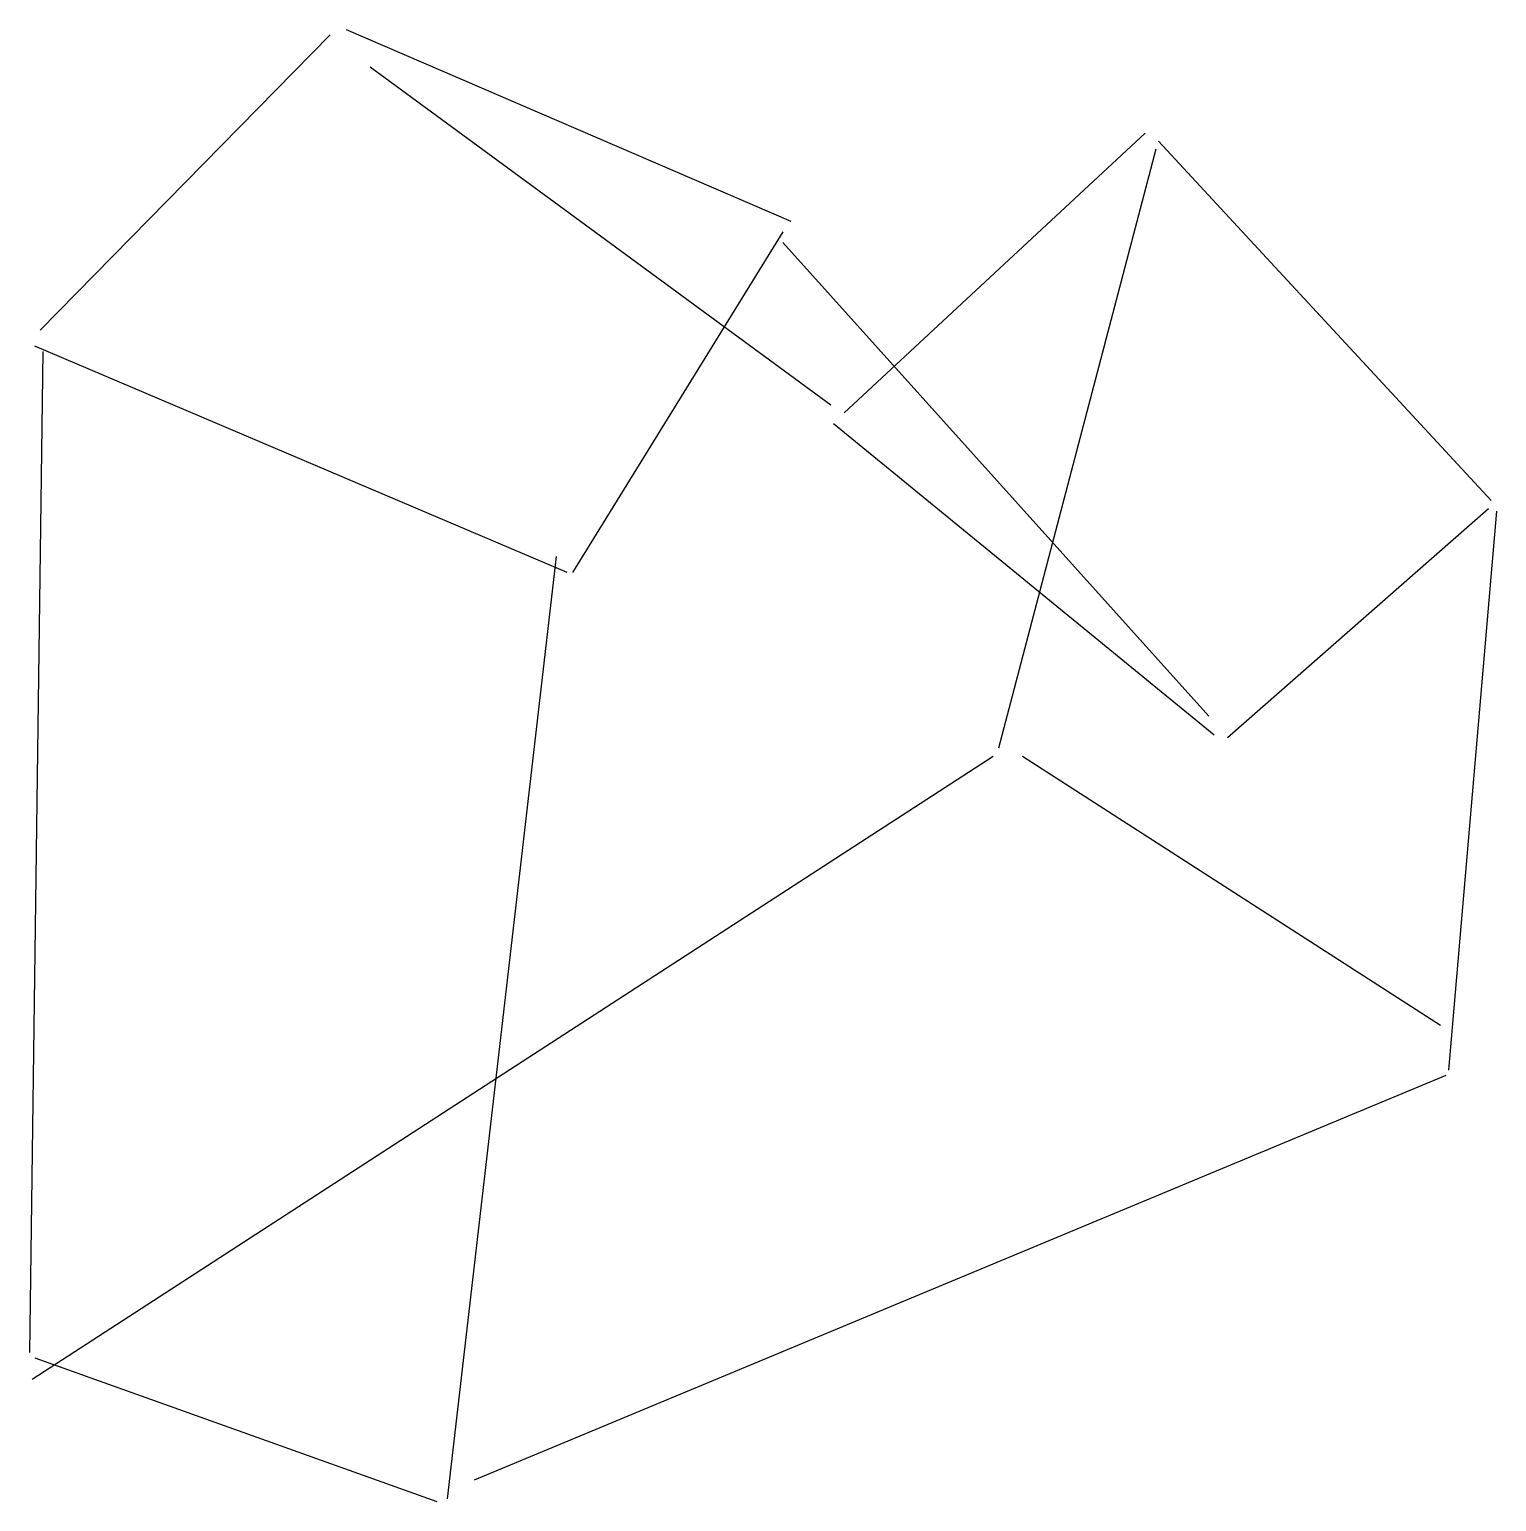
# Model space of a CAD drawing. Header units: metres. Extents: x -172 to 197, y -185 to 185.
import ezdxf

# ---------------------------------------------------------------- set-up
doc = ezdxf.new("R2010")
doc.units = ezdxf.units.M

msp = doc.modelspace()

# ---------------------------------------------------------------- linework, layer by layer
at = {"color": 0, "linetype": 'CONTINUOUS'}
for p, q in [((-168.944006, 109.060883), (-96.013722, 183.329338)), ((-91.999211, 184.667508), (19.738013, 136.493375)), ((-85.977445, 175.300315), (29.77429, 90.326498)), ((33.119716, 88.319243), (108.726341, 158.573186)), ((112.071767, 156.565931), (195.707413, 66.239432)), ((111.402681, 154.558675), (71.926656, 4.014511)), ((17.730757, 133.817035), (-35.126972, 48.174132)), ((17.730757, 131.140694), (124.784385, 12.043533)), ((-168.274921, 103.708202), (-171.620347, -147.867823)), ((-36.465142, 48.174132), (-170.282177, 105.046372)), ((30.443375, 85.642902), (126.122555, 7.359937)), ((129.467981, 6.690852), (195.038328, 64.232177)), ((197.045584, 63.563091), (185.00205, -76.944795)), ((-66.573975, -184.667508), (-39.141483, 52.188644)), ((-170.951262, -154.558675), (70.588486, 2.007256)), ((77.948423, 2.007256), (182.994795, -65.570347)), ((184.332965, -78.282965), (-59.883123, -179.983912)), ((-170.282177, -149.205994), (-69.250315, -185.336593))]:
    msp.add_line(p, q, dxfattribs=at)

doc.saveas('drawing.dxf')
